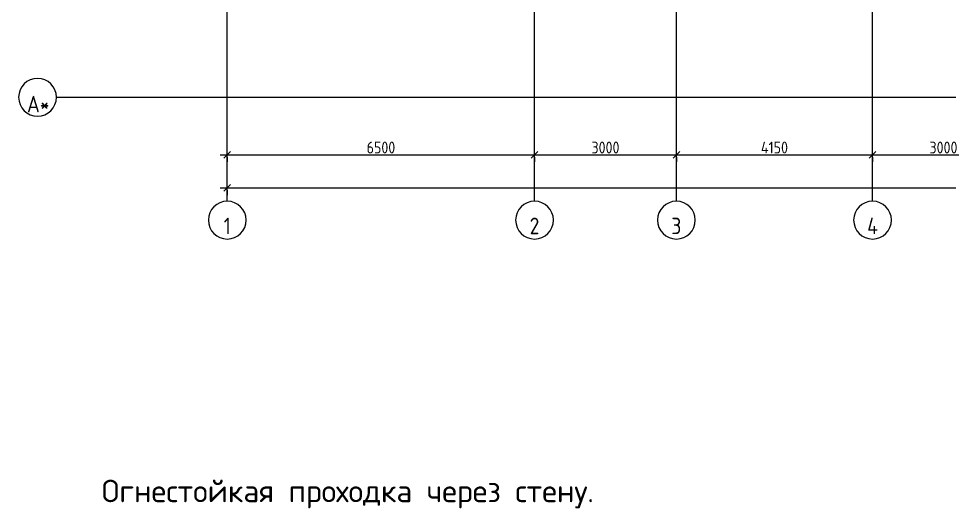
# Model space of a CAD drawing. Header units: millimetres. Extents: x -42533 to 645315, y 3457 to 82611.
# Drawn here: x 15834 to 35524, y 21630 to 31984 of the extents above; entities that cross this region are included whole.
import ezdxf

# ---------------------------------------------------------------- set-up
doc = ezdxf.new("R2010")
doc.units = ezdxf.units.MM
doc.linetypes.add('ADSK_Линия сетки', pattern=[25, 20, -2.5, 0, -2.5])
for name, color, linetype, lineweight in [('Оси', 253, 'Continuous', 9), ('Размеры', 7, 'Continuous', 9), ('ШТРИХОВКА', 252, 'Continuous', 15)]:
    doc.layers.add(name, color=color, linetype=linetype, lineweight=lineweight)
doc.layers.add('ЭОМ_Выноски', color=7, linetype='Continuous')
doc.styles.add('GOST Common', font='GOST_Common.ttf', dxfattribs={"width": 0.9, "height": 350})
doc.styles.add('GOST Common_1', font='GOST_Common.ttf', dxfattribs={"width": 0.9, "height": 250})
doc.styles.add('ГЕЛАЙН_АР', font='isocpeur.ttf')
doc.dimstyles.new('ADSK_Основной_2_5_мм', dxfattribs={"dimscale": 304.8, "dimtxt": 251.428749, "dimasz": 0.463911, "dimexe": 0.492126, "dimexo": 0.492126, "dimgap": 0.098425, "dimtad": 1, "dimrnd": 0.01, "dimdsep": 46, "dimtxsty": 'GOST Common_1', "dimblk1": 'OBLIQUE', "dimblk2": 'OBLIQUE', "dimsah": 1, "dimcen": 0.09, "dimdle": 0.492126, "dimazin": 2, "dimtfac": 1, "dimtdec": 4, "dimtix": 1, "dimtmove": 0, "dimatfit": 3, "dimfxl": 1, "dimtvp": 1, "dimtolj": 1, "dimtzin": 0, "dimlwd": 20, "dimlwe": 20, "dimarcsym": 2})

# ---------------------------------------------------------------- blocks, each defined once
blk = doc.blocks.new('_Oblique')
at = {"color": 0, "linetype": 'ByBlock', "lineweight": -2}
blk.add_line((-0.5, -0.5), (0.5, 0.5), dxfattribs=at)
blk = doc.blocks.new('*D430')
at = {"layer": 'Defpoints', "color": 0, "transparency": 16777216}
for p in [(-5943, -3083), (557, -3083), (557, -3183)]:
    blk.add_point(p, dxfattribs=at)
at = {"layer": 'Размеры', "color": 0, "lineweight": 20, "transparency": 16777216}
for p, q in [((-6093, -3183), (707, -3183)), ((-5943, -3233), (-5943, -3333)), ((557, -3233), (557, -3333))]:
    blk.add_line(p, q, dxfattribs=at)
at = {"layer": 'Размеры', "color": 0, "lineweight": 20, "transparency": 16777216, "xscale": 141.4, "yscale": 141.4, "zscale": 141.4, "rotation": 180}
blk.add_blockref('_Oblique', (-5943, -3183), dxfattribs=at)
at = {"layer": 'Размеры', "color": 0, "lineweight": 20, "transparency": 16777216, "xscale": 141.4, "yscale": 141.4, "zscale": 141.4}
blk.add_blockref('_Oblique', (557, -3183), dxfattribs=at)
at = {"layer": 'Размеры', "color": 0, "lineweight": 20, "transparency": 16777216, "insert": (-2693, -3028), "char_height": 250, "width": 756.84, "attachment_point": 5, "style": 'GOST Common_1'}
blk.add_mtext('\\A1;6500', dxfattribs=at)
blk = doc.blocks.new('*D431')
at = {"layer": 'Defpoints', "color": 0, "transparency": 16777216}
for p in [(557, -3083), (3557, -3083), (3557, -3183)]:
    blk.add_point(p, dxfattribs=at)
at = {"layer": 'Размеры', "color": 0, "lineweight": 20, "transparency": 16777216}
for p, q in [((407, -3183), (3707, -3183)), ((557, -3233), (557, -3333)), ((3557, -3233), (3557, -3333))]:
    blk.add_line(p, q, dxfattribs=at)
at = {"layer": 'Размеры', "color": 0, "lineweight": 20, "transparency": 16777216, "xscale": 141.4, "yscale": 141.4, "zscale": 141.4, "rotation": 180}
blk.add_blockref('_Oblique', (557, -3183), dxfattribs=at)
at = {"layer": 'Размеры', "color": 0, "lineweight": 20, "transparency": 16777216, "xscale": 141.4, "yscale": 141.4, "zscale": 141.4}
blk.add_blockref('_Oblique', (3557, -3183), dxfattribs=at)
at = {"layer": 'Размеры', "color": 0, "lineweight": 20, "transparency": 16777216, "insert": (2057, -3028), "char_height": 250, "width": 756.84, "attachment_point": 5, "style": 'GOST Common_1'}
blk.add_mtext('\\A1;3000', dxfattribs=at)
blk = doc.blocks.new('*D432')
at = {"layer": 'Defpoints', "color": 0, "transparency": 16777216}
for p in [(3557, -3083), (7707, -3083), (7707, -3183)]:
    blk.add_point(p, dxfattribs=at)
at = {"layer": 'Размеры', "color": 0, "lineweight": 20, "transparency": 16777216}
for p, q in [((3407, -3183), (7857, -3183)), ((3557, -3233), (3557, -3333)), ((7707, -3233), (7707, -3333))]:
    blk.add_line(p, q, dxfattribs=at)
at = {"layer": 'Размеры', "color": 0, "lineweight": 20, "transparency": 16777216, "xscale": 141.4, "yscale": 141.4, "zscale": 141.4, "rotation": 180}
blk.add_blockref('_Oblique', (3557, -3183), dxfattribs=at)
at = {"layer": 'Размеры', "color": 0, "lineweight": 20, "transparency": 16777216, "xscale": 141.4, "yscale": 141.4, "zscale": 141.4}
blk.add_blockref('_Oblique', (7707, -3183), dxfattribs=at)
at = {"layer": 'Размеры', "color": 0, "lineweight": 20, "transparency": 16777216, "insert": (5632, -3028), "char_height": 250, "width": 726.16, "attachment_point": 5, "style": 'GOST Common_1'}
blk.add_mtext('\\A1;4150', dxfattribs=at)
blk = doc.blocks.new('*D433')
at = {"layer": 'Defpoints', "color": 0, "transparency": 16777216}
for p in [(7707, -3083), (10707, -3083), (10707, -3183)]:
    blk.add_point(p, dxfattribs=at)
at = {"layer": 'Размеры', "color": 0, "lineweight": 20, "transparency": 16777216}
for p, q in [((7557, -3183), (10857, -3183)), ((7707, -3233), (7707, -3333)), ((10707, -3233), (10707, -3333))]:
    blk.add_line(p, q, dxfattribs=at)
at = {"layer": 'Размеры', "color": 0, "lineweight": 20, "transparency": 16777216, "xscale": 141.4, "yscale": 141.4, "zscale": 141.4, "rotation": 180}
blk.add_blockref('_Oblique', (7707, -3183), dxfattribs=at)
at = {"layer": 'Размеры', "color": 0, "lineweight": 20, "transparency": 16777216, "xscale": 141.4, "yscale": 141.4, "zscale": 141.4}
blk.add_blockref('_Oblique', (10707, -3183), dxfattribs=at)
at = {"layer": 'Размеры', "color": 0, "lineweight": 20, "transparency": 16777216, "insert": (9207, -3028), "char_height": 250, "width": 756.84, "attachment_point": 5, "style": 'GOST Common_1'}
blk.add_mtext('\\A1;3000', dxfattribs=at)
blk = doc.blocks.new('*D441')
at = {"layer": 'Defpoints', "color": 0, "transparency": 16777216}
for p in [(-5943, -3783), (55907, -3783), (55907, -3883)]:
    blk.add_point(p, dxfattribs=at)
at = {"layer": 'Размеры', "color": 0, "lineweight": 20, "transparency": 16777216}
for p, q in [((-6093, -3883), (56057, -3883)), ((-5943, -3933), (-5943, -4033)), ((55907, -3933), (55907, -4033))]:
    blk.add_line(p, q, dxfattribs=at)
at = {"layer": 'Размеры', "color": 0, "lineweight": 20, "transparency": 16777216, "xscale": 141.4, "yscale": 141.4, "zscale": 141.4, "rotation": 180}
blk.add_blockref('_Oblique', (-5943, -3883), dxfattribs=at)
at = {"layer": 'Размеры', "color": 0, "lineweight": 20, "transparency": 16777216, "xscale": 141.4, "yscale": 141.4, "zscale": 141.4}
blk.add_blockref('_Oblique', (55907, -3883), dxfattribs=at)
at = {"layer": 'Размеры', "color": 0, "lineweight": 20, "transparency": 16777216, "insert": (24982, -3728), "char_height": 250, "width": 889.8, "attachment_point": 5, "style": 'GOST Common_1'}
blk.add_mtext('\\A1;61850', dxfattribs=at)
blk = doc.blocks.new('1 этаж')
at = {"layer": 'Оси', "color": 8, "linetype": 'ADSK_Линия сетки'}
for p, q in [((556.766, -4162.595), (556.766, 44411.9)), ((3556.766, -4162.595), (3556.766, 44411.9)), ((-5943.234, -4162.595), (-5943.234, 44298.966)), ((7706.766, -4162.595), (7706.766, 21955.22)), ((-9557.528, -1966.098), (56562.053, -1966.098))]:
    blk.add_line(p, q, dxfattribs=at)
at = {"layer": 'Оси', "color": 8, "lineweight": 20}
for centre, start, end in [((-9957.528, -1966.098), 90, 270), ((-9957.528, -1966.098), 270, 90), ((-5943.234, -4562.595), 360, 180), ((556.766, -4562.595), 360, 180), ((3556.766, -4562.595), 360, 180), ((7706.766, -4562.595), 360, 180), ((-5943.234, -4562.595), 180, 360), ((556.766, -4562.595), 180, 360), ((3556.766, -4562.595), 180, 360), ((7706.766, -4562.595), 180, 360)]:
    blk.add_arc(centre, 400, start, end, dxfattribs=at)
at = {"layer": 'Оси', "color": 8, "char_height": 350, "attachment_point": 5, "line_spacing_factor": 1.022766, "style": 'GOST Common'}
for s, insert, width in [('\\pxqc,t0.25714,0.51429,0.77143,1.02857,1.28571,1.54286,1.8,2.05714,2.31429,2.57143,2.82857,3.08571,3.34286,3.6,3.85714,4.11429,4.37143,4.62857,4.88571,5.14286,5.4,5.65714,5.91429,6.17143,6.42857,6.68571,6.94286,7.2,7.45714,7.71429,7.97143,8.22857;{А*}', (-9943.051, -2108.949), 512.1), ('\\pxqc,t0.25714,0.51429,0.77143,1.02857,1.28571,1.54286,1.8,2.05714,2.31429,2.57143,2.82857,3.08571,3.34286,3.6,3.85714,4.11429,4.37143,4.62857,4.88571,5.14286,5.4,5.65714,5.91429,6.17143,6.42857,6.68571,6.94286,7.2,7.45714,7.71429,7.97143,8.22857;{1}', (-5944.065, -4685.5), 161.1), ('\\pxqc,t0.25714,0.51429,0.77143,1.02857,1.28571,1.54286,1.8,2.05714,2.31429,2.57143,2.82857,3.08571,3.34286,3.6,3.85714,4.11429,4.37143,4.62857,4.88571,5.14286,5.4,5.65714,5.91429,6.17143,6.42857,6.68571,6.94286,7.2,7.45714,7.71429,7.97143,8.22857;{2}', (555.935, -4685.5), 232.2), ('\\pxqc,t0.25714,0.51429,0.77143,1.02857,1.28571,1.54286,1.8,2.05714,2.31429,2.57143,2.82857,3.08571,3.34286,3.6,3.85714,4.11429,4.37143,4.62857,4.88571,5.14286,5.4,5.65714,5.91429,6.17143,6.42857,6.68571,6.94286,7.2,7.45714,7.71429,7.97143,8.22857;{3}', (3555.935, -4685.5), 225.9), ('\\pxqc,t0.25714,0.51429,0.77143,1.02857,1.28571,1.54286,1.8,2.05714,2.31429,2.57143,2.82857,3.08571,3.34286,3.6,3.85714,4.11429,4.37143,4.62857,4.88571,5.14286,5.4,5.65714,5.91429,6.17143,6.42857,6.68571,6.94286,7.2,7.45714,7.71429,7.97143,8.22857;{4}', (7706.385, -4685.5), 261.9)]:
    blk.add_mtext(s, dxfattribs=dict(at, insert=insert, width=width))
at = {"layer": 'Размеры', "color": 8, "lineweight": 20}
for base, p1, p2, override, picture, middle in [((556.766, -3182.655), (-5943.234, -3082.671), (556.766, -3082.671), {"dimpost": '<>', "dimfxl": 6500}, '*D430', (-2693.234, -3027.655)), ((3556.766, -3182.655), (556.766, -3082.671), (3556.766, -3082.671), {"dimpost": '<>', "dimfxl": 3000}, '*D431', (2056.766, -3027.655)), ((7706.766, -3182.655), (3556.766, -3082.671), (7706.766, -3082.671), {"dimpost": '<>', "dimfxl": 4150}, '*D432', (5631.766, -3027.655)), ((10706.766, -3182.655), (7706.766, -3082.671), (10706.766, -3082.671), {"dimpost": '<>', "dimfxl": 3000}, '*D433', (9206.766, -3027.655)), ((55906.766, -3882.655), (-5943.234, -3782.671), (55906.766, -3782.671), {"dimpost": '<>', "dimfxl": 61850}, '*D441', (24981.766, -3727.655))]:
    dim = blk.add_linear_dim(base=base, p1=p1, p2=p2, dimstyle='ADSK_Основной_2_5_мм', override=override, dxfattribs=at)
    dim.commit()
    dim.dimension.update_dxf_attribs({"geometry": picture, "text_midpoint": middle})

msp = doc.modelspace()

# ---------------------------------------------------------------- block references
at = {"layer": 'ШТРИХОВКА'}
msp.add_blockref('1 этаж', (26191.6, 32286.7), dxfattribs=at)

# ---------------------------------------------------------------- texts
at = {"layer": 'ЭОМ_Выноски', "color": 0, "insert": (22646.1, 21933), "char_height": 476.987, "width": 10806.732, "attachment_point": 5, "style": 'ГЕЛАЙН_АР'}
msp.add_mtext(' Огнестойкая проходка через стену. ', dxfattribs=at)

doc.saveas('drawing.dxf')
